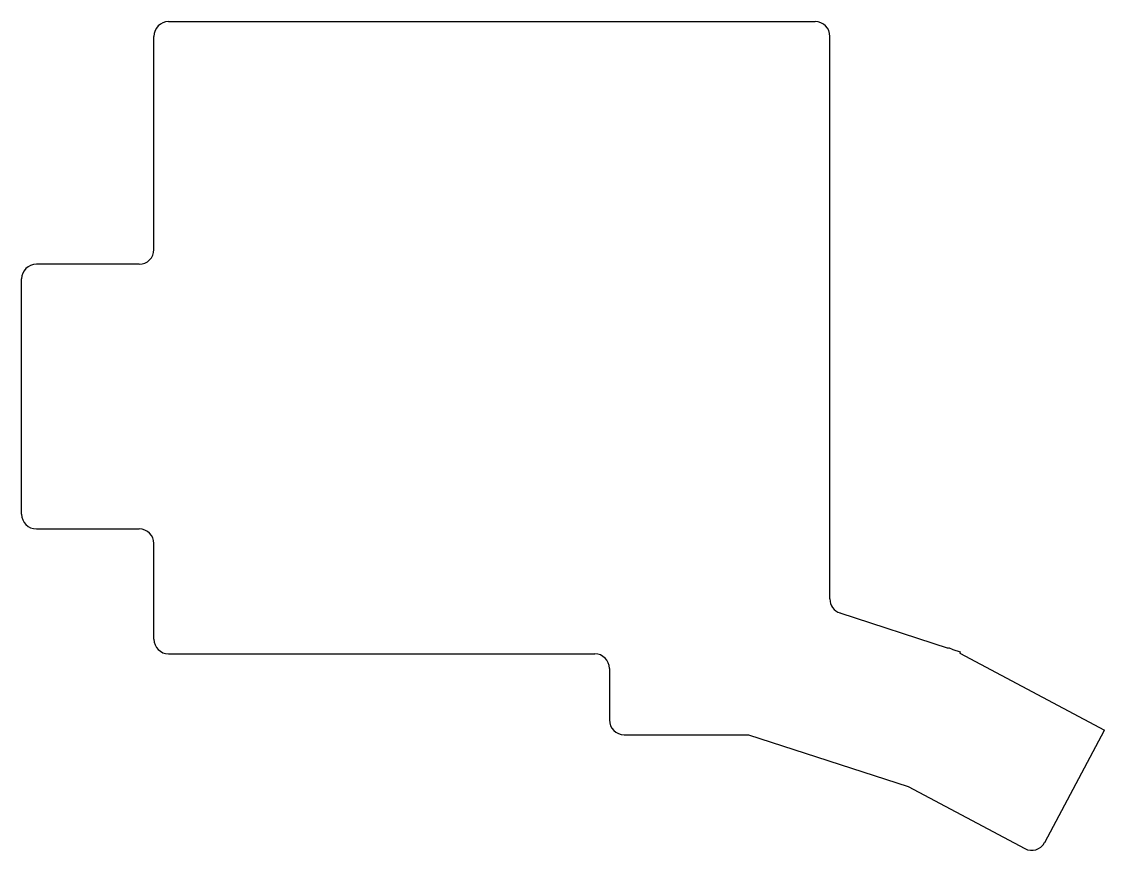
# Model space of a CAD drawing. Header units: millimetres. Extents: x 72 to 219, y -186 to -74.
import ezdxf

# ---------------------------------------------------------------- set-up
doc = ezdxf.new("R2010")
doc.units = ezdxf.units.MM

msp = doc.modelspace()

# ---------------------------------------------------------------- linework, layer by layer
for p, q in [((92, -73.5), (180, -73.5)), ((90, -104.5), (90, -75.5)), ((182, -152.04), (182, -75.5)), ((88, -106.5), (74, -106.5)), ((72, -140.5), (72, -108.5)), ((74, -142.5), (88, -142.5)), ((90, -157.5), (90, -144.5)), ((183.38, -153.94), (198.12, -158.73)), ((198.12, -158.73), (198.17, -158.63)), ((198.17, -158.63), (198.72, -158.92)), ((198.72, -158.92), (199.73, -159.25)), ((92, -159.5), (150, -159.5)), ((199.73, -159.25), (199.67, -159.43)), ((199.67, -159.43), (219.36, -169.9)), ((152, -161.5), (152, -168.5)), ((154, -170.5), (170.92, -170.5)), ((170.92, -170.5), (192.68, -177.57)), ((211.24, -185.17), (219.36, -169.9)), ((192.68, -177.57), (208.53, -186))]:
    msp.add_line(p, q)
for centre, start, end in [((92, -75.5), 90, 180), ((180, -75.5), 0, 90), ((88, -104.5), 270, 0), ((74, -108.5), 90, 180), ((74, -140.5), 180, 270), ((88, -144.5), 0, 90), ((184, -152.04), 180, 252), ((92, -157.5), 180, 270), ((150, -161.5), 0, 90), ((154, -168.5), 180, 270), ((209.47, -184.23), 242, 332)]:
    msp.add_arc(centre, 2, start, end)

doc.saveas('drawing.dxf')
